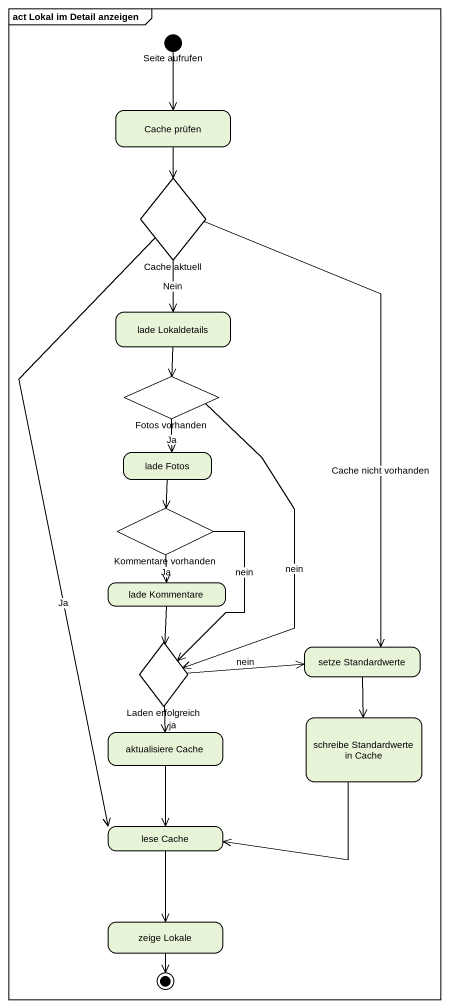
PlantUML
@startuml
mainframe act Lokal im Detail anzeigen
hide empty description
state "Seite aufrufen" as Seite_aufrufen <<start>>
state "Cache prüfen" as Cache_prüfen
state "Cache aktuell" as Cache_aktuell <<choice>>
state "lade Lokaldetails" as lade_Lokaldetails
state "Fotos vorhanden" as Fotos_vorhanden <<choice>>
state "lade Fotos" as lade_Fotos
state "Kommentare vorhanden" as Kommentare_vorhanden <<choice>>
state "lade Kommentare" as lade_Kommentare
state "Laden erfolgreich" as Laden_erfolgreich <<choice>>
state "setze Standardwerte" as setze_Standardwerte
state "schreibe Standardwerte in Cache" as schreibe_Standardwerte_in
state "aktualisiere Cache" as aktualisiere_Cache
state "lese Cache" as lese_Cache
state "zeige Lokale" as zeige_Lokale
Seite_aufrufen --> Cache_prüfen
Cache_prüfen --> Cache_aktuell
Cache_aktuell --> lade_Lokaldetails : Nein
Cache_aktuell --> setze_Standardwerte : Cache nicht vorhanden
Cache_aktuell --> lese_Cache : Ja
lade_Lokaldetails --> Fotos_vorhanden
Fotos_vorhanden --> lade_Fotos : Ja
Fotos_vorhanden --> Laden_erfolgreich : nein
lade_Fotos --> Kommentare_vorhanden
Kommentare_vorhanden --> lade_Kommentare : Ja
Kommentare_vorhanden --> Laden_erfolgreich : nein
lade_Kommentare --> Laden_erfolgreich
Laden_erfolgreich -right-> setze_Standardwerte : nein
Laden_erfolgreich --> aktualisiere_Cache : ja
setze_Standardwerte --> schreibe_Standardwerte_in
schreibe_Standardwerte_in -left-> lese_Cache
aktualisiere_Cache --> lese_Cache
lese_Cache --> zeige_Lokale
zeige_Lokale --> [*]
@enduml
